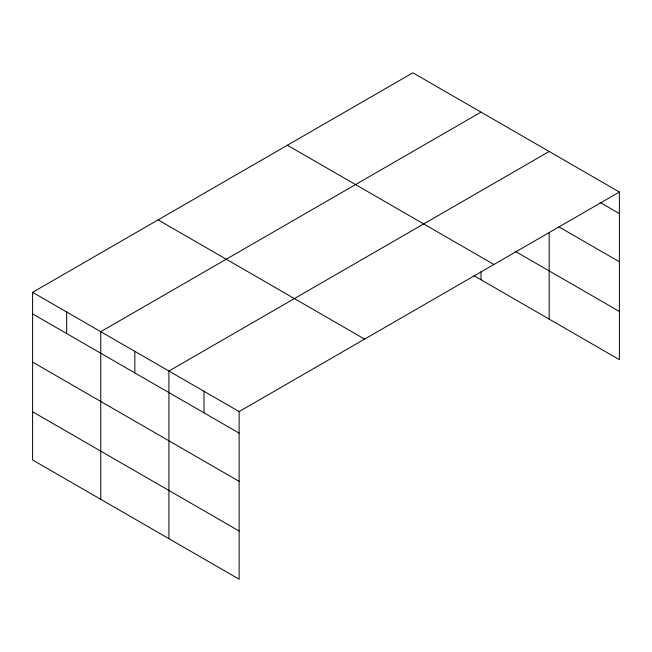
<?xml version="1.0" encoding="UTF-8"?>
<svg xmlns="http://www.w3.org/2000/svg" width="652" height="652" viewBox="0 0 652 652"><rect width="100%" height="100%" fill="white"/><g stroke="black" fill="none" stroke-linecap="round" stroke-linejoin="round"><path stroke-width="0.98" d="M619.4 192.022L412.871 72.788L32.6 292.332L32.6 459.978L239.129 579.212L239.129 411.567L619.4 192.022L619.4 359.668L474.037 275.739M481.029 112.136L100.75 331.681L100.75 499.326M549.18 151.484L168.909 371.029L168.909 538.674M600.093 202.43L619.4 213.579M558.837 226.823L619.4 261.786M515.104 251.24L619.4 311.46M287.385 145.233L493.906 264.476M158.094 219.879L364.615 339.121M32.6 292.332L239.129 411.567M32.6 313.889L239.129 433.124M32.6 362.096L239.129 481.339M32.6 411.771L239.129 531.005M549.18 232.397L549.18 319.13M481.029 271.745L481.029 279.781M204.019 391.298L204.019 412.855M134.834 351.355L134.834 372.911M66.675 312.006L66.675 333.563"/></g></svg>
